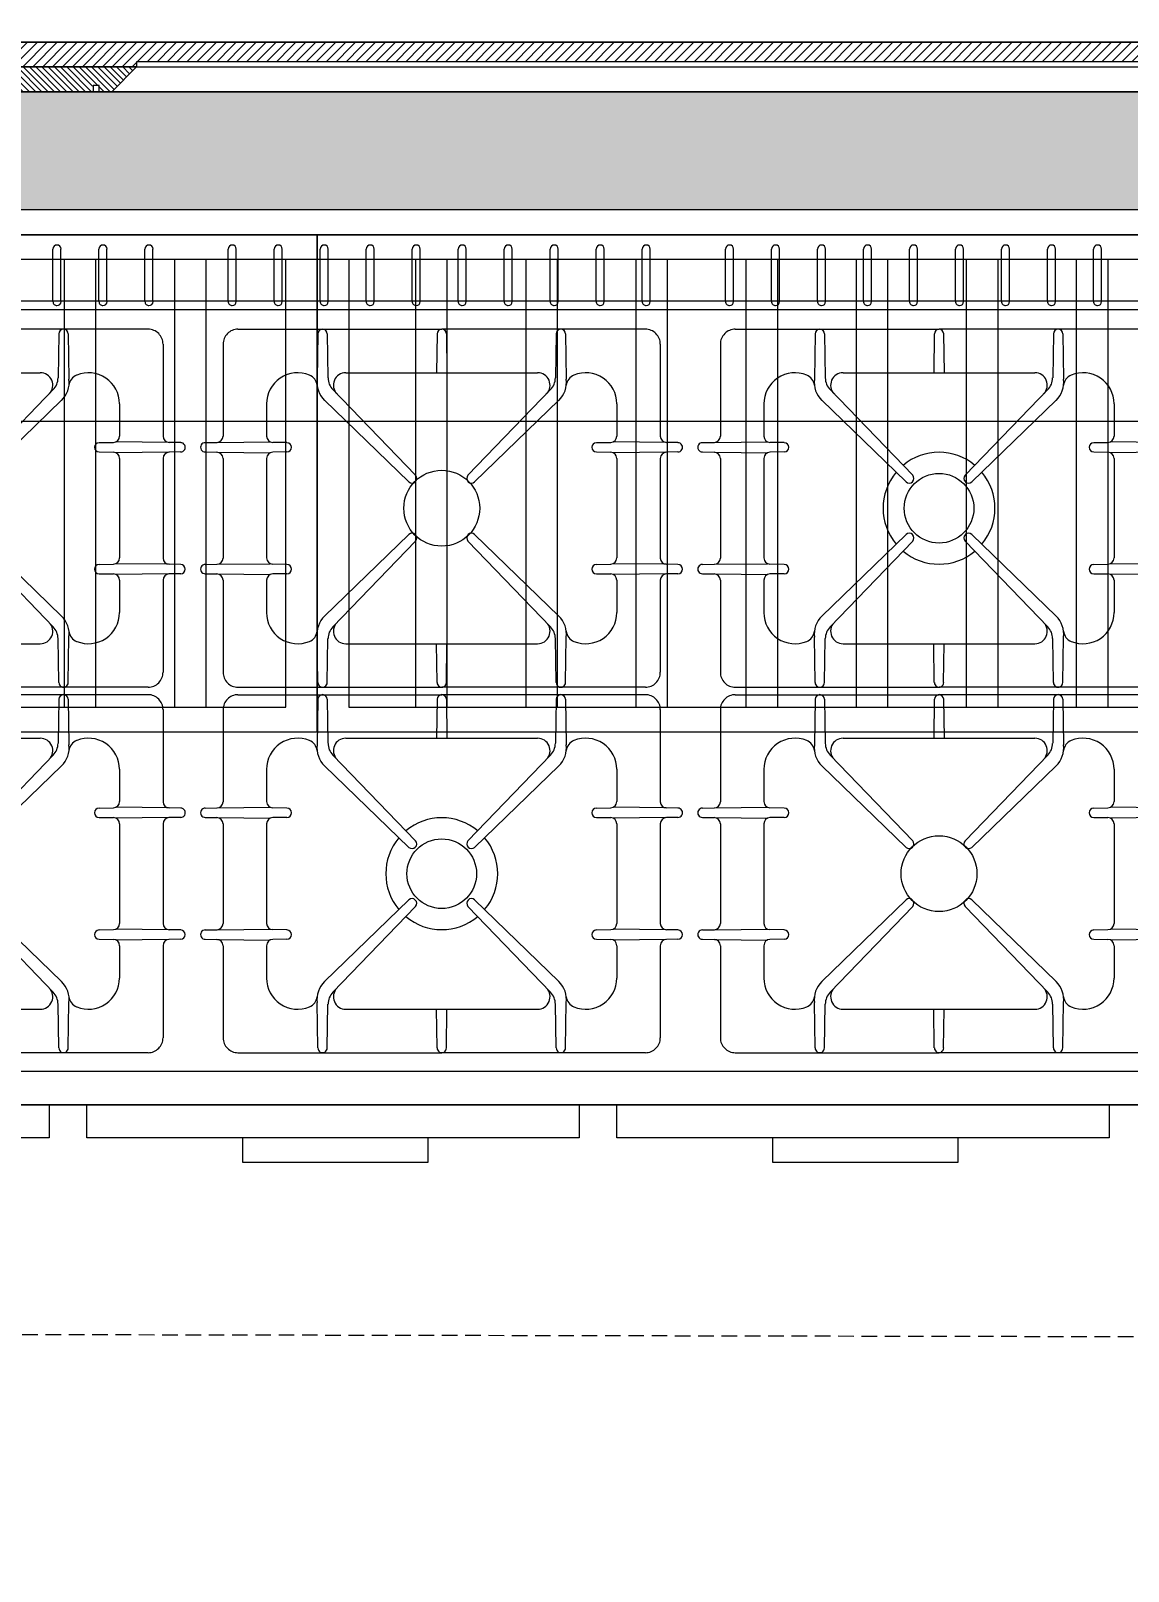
# Model space of a CAD drawing. Header units: millimetres. Extents: x 29001 to 40804, y -8833 to -5892.
# Drawn here: x 35714.1 to 35802.4, y -6212.3 to -6088.4 of the extents above; entities that cross this region are included whole.
import ezdxf

# ---------------------------------------------------------------- set-up
doc = ezdxf.new("R2010")
doc.units = ezdxf.units.MM
doc.linetypes.add('DASHED2', pattern=[0.375, 0.25, -0.125])
doc.layers.get('0').update_dxf_attribs({"lineweight": 0})
doc.layers.get('Defpoints').update_dxf_attribs({"lineweight": 0})
for name, color, linetype, lineweight in [('mutfak-Ekipman', 4, 'Continuous', 0), ('S2000-davlumbaz', 102, 'DASHED2', 0), ('wipeout', 254, 'Continuous', 0), ('xxx_Auto_Kaplama_Ahşap', 34, 'Continuous', 0), ('xxx_Auto_Kaplama_Ahşap Tarama', 16, 'Continuous', 0), ('xxx_Auto_Kaplama_Ayna', 173, 'Continuous', 0), ('xxx_Auto_Kaplama_Mermer', 23, 'Continuous', 0), ('xxx_Auto_Kaplama_Mermer Tarama @ 1', 45, 'Continuous', 0), ('xxx_Auto_Olcu_Ic', 33, 'Continuous', 0)]:
    doc.layers.add(name, color=color, linetype=linetype, lineweight=lineweight)
doc.styles.add('AUTOBAN', font='')
doc.styles.get('AUTOBAN').set_extended_font_data('Helvetica Normal Tr')
doc.dimstyles.new('AUTO_DIM_1-20', dxfattribs={"dimtxt": 4, "dimasz": 0.75, "dimexe": 2, "dimexo": 10, "dimgap": 0.2, "dimtad": 1, "dimdec": 0, "dimrnd": 0.5, "dimdsep": 46, "dimtxsty": 'AUTOBAN', "dimblk": 'ARCHTICK', "dimcen": 2, "dimclrd": 256, "dimclre": 256, "dimclrt": 256, "dimadec": 0, "dimazin": 0, "dimtfac": 1, "dimtdec": 0, "dimtix": 1, "dimtofl": 0, "dimtmove": 1, "dimatfit": 3, "dimfxl": 1, "dimtolj": 1, "dimtzin": 0, "dimlwd": -1, "dimlwe": -1, "dimarcsym": 0})

# ---------------------------------------------------------------- blocks, each defined once
blk = doc.blocks.new('6 AÇIK ATEŞ OCAK 120.70')
at = {"color": 4}
for p, q in [((-11203.34, 12765.19), (-11203.34, 12845.19)), ((-11203.34, 12765.19), (-11203.34, 12845.19)), ((-11197.34, 12765.19), (-11197.34, 12845.19)), ((-11197.34, 12765.19), (-11197.34, 12845.19)), ((-11133.34, 12797.19), (-11133.34, 12845.19)), ((-11133.34, 12845.19), (-11133.34, 12765.19)), ((-11133.34, 12845.19), (-11133.34, 12765.19)), ((-11133.34, 12765.19), (-11133.34, 12805.19)), ((-11133.34, 12765.19), (-11133.34, 12805.19)), ((-11203.34, 12725.19), (-11203.34, 12765.19)), ((-11197.34, 12725.19), (-11197.34, 12765.19)), ((-11197.34, 12725.19), (-11197.34, 12765.19)), ((-11133.34, 12725.19), (-11133.34, 12765.19)), ((-11133.34, 12765.19), (-11133.34, 12725.19)), ((-11133.34, 12765.19), (-11133.34, 12725.19))]:
    blk.add_line(p, q, dxfattribs=at)
at = {"color": 251, "lineweight": 9}
for p, q in [((-11186.63, 12843.22), (-11186.68, 12838.98)), ((-11185.85, 12843.22), (-11185.8, 12838.98)), ((-11176.83, 12843.22), (-11176.88, 12838.98)), ((-11176.05, 12843.22), (-11176, 12838.98)), ((-11157.23, 12843.22), (-11157.28, 12838.98)), ((-11156.45, 12843.22), (-11156.4, 12838.98)), ((-11147.43, 12843.22), (-11147.48, 12838.98)), ((-11146.65, 12843.22), (-11146.6, 12838.98)), ((-11195.74, 12841.57), (-11195.74, 12825.19)), ((-11166.94, 12841.57), (-11166.94, 12825.19)), ((-11166.34, 12841.57), (-11166.34, 12825.19)), ((-11137.54, 12841.57), (-11137.54, 12825.19)), ((-11189.74, 12839.27), (-11187.14, 12839.27)), ((-11186.62, 12837.63), (-11186.64, 12838.78)), ((-11185.87, 12837.63), (-11185.85, 12838.78)), ((-11185.35, 12839.27), (-11177.34, 12839.27)), ((-11176.82, 12837.63), (-11176.84, 12838.78)), ((-11176.07, 12837.63), (-11176.05, 12838.78)), ((-11175.55, 12839.27), (-11172.94, 12839.27)), ((-11160.34, 12839.27), (-11157.74, 12839.27)), ((-11157.22, 12837.63), (-11157.24, 12838.78)), ((-11156.47, 12837.63), (-11156.45, 12838.78)), ((-11155.95, 12839.27), (-11147.94, 12839.27)), ((-11147.42, 12837.63), (-11147.44, 12838.78)), ((-11146.67, 12837.63), (-11146.65, 12838.78)), ((-11146.15, 12839.27), (-11143.54, 12839.27)), ((-11197.97, 12838.26), (-11202.19, 12838.26)), ((-11197.97, 12838.26), (-11202.19, 12838.26)), ((-11197.97, 12837.61), (-11202.19, 12837.61)), ((-11195.37, 12835.14), (-11191.71, 12835.2)), ((-11167.32, 12835.14), (-11170.97, 12835.2)), ((-11165.97, 12835.14), (-11162.31, 12835.2)), ((-11137.92, 12835.14), (-11141.57, 12835.2)), ((-11197.97, 12834.56), (-11202.19, 12834.56)), ((-11197.97, 12834.56), (-11202.19, 12834.56)), ((-11197.97, 12833.91), (-11202.19, 12833.91)), ((-11195.37, 12834.39), (-11191.83, 12834.33)), ((-11190.88, 12833.94), (-11183.99, 12827.3)), ((-11190.02, 12834.61), (-11183.46, 12827.83)), ((-11172.66, 12834.61), (-11179.23, 12827.83)), ((-11178.7, 12827.3), (-11171.8, 12833.94)), ((-11167.32, 12834.39), (-11170.85, 12834.33)), ((-11165.97, 12834.39), (-11162.43, 12834.33)), ((-11161.48, 12833.94), (-11154.59, 12827.3)), ((-11160.62, 12834.61), (-11154.06, 12827.83)), ((-11143.26, 12834.61), (-11149.83, 12827.83)), ((-11149.3, 12827.3), (-11142.4, 12833.94)), ((-11137.92, 12834.39), (-11141.45, 12834.33)), ((-11192.24, 12817.47), (-11192.24, 12832.9)), ((-11170.44, 12817.47), (-11170.44, 12832.9)), ((-11162.84, 12817.47), (-11162.84, 12832.9)), ((-11141.04, 12817.47), (-11141.04, 12832.9)), ((-11197.97, 12830.86), (-11202.19, 12830.86)), ((-11197.97, 12830.86), (-11202.19, 12830.86)), ((-11197.97, 12830.21), (-11202.19, 12830.21)), ((-11197.97, 12827.16), (-11202.19, 12827.16)), ((-11197.97, 12827.16), (-11202.19, 12827.16)), ((-11197.97, 12826.51), (-11202.19, 12826.51)), ((-11195.74, 12808.8), (-11195.74, 12825.19)), ((-11195.37, 12825.56), (-11192.24, 12825.61)), ((-11167.32, 12825.56), (-11170.44, 12825.61)), ((-11166.94, 12808.8), (-11166.94, 12825.19)), ((-11166.34, 12808.8), (-11166.34, 12825.19)), ((-11165.97, 12825.56), (-11162.84, 12825.61)), ((-11137.92, 12825.56), (-11141.04, 12825.61)), ((-11137.54, 12808.8), (-11137.54, 12825.19)), ((-11195.37, 12824.81), (-11192.24, 12824.76)), ((-11167.32, 12824.81), (-11170.44, 12824.76)), ((-11165.97, 12824.81), (-11162.84, 12824.76)), ((-11137.92, 12824.81), (-11141.04, 12824.76)), ((-11197.97, 12823.46), (-11202.19, 12823.46)), ((-11197.97, 12823.46), (-11202.19, 12823.46)), ((-11197.97, 12822.81), (-11202.19, 12822.81)), ((-11190.88, 12816.43), (-11183.99, 12823.07)), ((-11178.7, 12823.07), (-11171.8, 12816.43)), ((-11161.48, 12816.43), (-11154.59, 12823.07)), ((-11149.3, 12823.07), (-11142.4, 12816.43)), ((-11190.02, 12815.76), (-11183.46, 12822.54)), ((-11172.66, 12815.76), (-11179.23, 12822.54)), ((-11160.62, 12815.76), (-11154.06, 12822.54)), ((-11143.26, 12815.76), (-11149.83, 12822.54)), ((-11197.97, 12819.76), (-11202.19, 12819.76)), ((-11197.97, 12819.76), (-11202.19, 12819.76)), ((-11197.97, 12819.11), (-11202.19, 12819.11)), ((-11197.97, 12816.06), (-11202.19, 12816.06)), ((-11197.97, 12816.06), (-11202.19, 12816.06)), ((-11197.97, 12815.41), (-11202.19, 12815.41)), ((-11195.37, 12815.98), (-11191.83, 12816.04)), ((-11195.37, 12815.23), (-11191.71, 12815.17)), ((-11167.32, 12815.23), (-11170.97, 12815.17)), ((-11167.32, 12815.98), (-11170.85, 12816.04)), ((-11165.97, 12815.98), (-11162.43, 12816.04)), ((-11165.97, 12815.23), (-11162.31, 12815.17)), ((-11137.92, 12815.23), (-11141.57, 12815.17)), ((-11137.92, 12815.98), (-11141.45, 12816.04)), ((-11186.62, 12812.74), (-11186.64, 12811.59)), ((-11185.87, 12812.74), (-11185.85, 12811.59)), ((-11176.82, 12812.74), (-11176.84, 12811.59)), ((-11176.07, 12812.74), (-11176.05, 12811.59)), ((-11157.22, 12812.74), (-11157.24, 12811.59)), ((-11156.47, 12812.74), (-11156.45, 12811.59)), ((-11147.42, 12812.74), (-11147.44, 12811.59)), ((-11146.67, 12812.74), (-11146.65, 12811.59)), ((-11197.97, 12812.36), (-11202.19, 12812.36)), ((-11197.97, 12812.36), (-11202.19, 12812.36)), ((-11197.97, 12811.71), (-11202.19, 12811.71)), ((-11189.73, 12811.1), (-11187.14, 12811.1)), ((-11186.63, 12807.15), (-11186.68, 12811.39)), ((-11185.85, 12807.15), (-11185.8, 12811.39)), ((-11185.35, 12811.1), (-11177.34, 12811.1)), ((-11176.83, 12807.15), (-11176.88, 12811.39)), ((-11176.05, 12807.15), (-11176, 12811.39)), ((-11175.55, 12811.1), (-11172.94, 12811.1)), ((-11160.33, 12811.1), (-11157.74, 12811.1)), ((-11157.23, 12807.15), (-11157.28, 12811.39)), ((-11156.45, 12807.15), (-11156.4, 12811.39)), ((-11155.95, 12811.1), (-11147.94, 12811.1)), ((-11147.43, 12807.15), (-11147.48, 12811.39)), ((-11146.65, 12807.15), (-11146.6, 12811.39)), ((-11146.15, 12811.1), (-11143.54, 12811.1)), ((-11197.97, 12808.66), (-11202.19, 12808.66)), ((-11197.97, 12808.01), (-11202.19, 12808.01)), ((-11194.54, 12807.6), (-11187.13, 12807.6)), ((-11186.62, 12806.17), (-11186.63, 12807.11)), ((-11185.87, 12806.17), (-11185.85, 12807.11)), ((-11185.35, 12807.6), (-11177.33, 12807.6)), ((-11176.82, 12806.17), (-11176.83, 12807.11)), ((-11176.07, 12806.17), (-11176.05, 12807.11)), ((-11175.55, 12807.6), (-11168.15, 12807.6)), ((-11165.14, 12807.6), (-11157.73, 12807.6)), ((-11157.22, 12806.17), (-11157.23, 12807.11)), ((-11156.47, 12806.17), (-11156.45, 12807.11)), ((-11155.95, 12807.6), (-11147.93, 12807.6)), ((-11147.42, 12806.17), (-11147.43, 12807.11)), ((-11146.67, 12806.17), (-11146.65, 12807.11)), ((-11146.15, 12807.6), (-11138.75, 12807.6)), ((-11186.62, 12804.19), (-11186.63, 12803.26)), ((-11185.87, 12804.19), (-11185.85, 12803.26)), ((-11176.82, 12804.19), (-11176.83, 12803.26)), ((-11176.07, 12804.19), (-11176.05, 12803.26)), ((-11157.22, 12804.19), (-11157.23, 12803.26)), ((-11156.47, 12804.19), (-11156.45, 12803.26)), ((-11147.42, 12804.19), (-11147.43, 12803.26)), ((-11146.67, 12804.19), (-11146.65, 12803.26)), ((-11194.54, 12802.77), (-11187.13, 12802.77)), ((-11186.63, 12803.22), (-11186.68, 12798.98)), ((-11185.85, 12803.22), (-11185.8, 12798.98)), ((-11185.35, 12802.77), (-11177.33, 12802.77)), ((-11176.83, 12803.22), (-11176.88, 12798.98)), ((-11176.05, 12803.22), (-11176, 12798.98)), ((-11175.55, 12802.77), (-11168.15, 12802.77)), ((-11165.14, 12802.77), (-11157.73, 12802.77)), ((-11157.23, 12803.22), (-11157.28, 12798.98)), ((-11156.45, 12803.22), (-11156.4, 12798.98)), ((-11155.95, 12802.77), (-11147.93, 12802.77)), ((-11147.43, 12803.22), (-11147.48, 12798.98)), ((-11146.65, 12803.22), (-11146.6, 12798.98)), ((-11146.15, 12802.77), (-11138.75, 12802.77)), ((-11197.97, 12801.96), (-11202.19, 12801.96)), ((-11197.97, 12801.96), (-11202.19, 12801.96)), ((-11195.74, 12801.57), (-11195.74, 12785.19)), ((-11166.94, 12801.57), (-11166.94, 12785.19)), ((-11166.34, 12801.57), (-11166.34, 12785.19)), ((-11137.54, 12801.57), (-11137.54, 12785.19)), ((-11197.97, 12801.31), (-11202.19, 12801.31)), ((-11189.74, 12799.27), (-11187.14, 12799.27)), ((-11185.35, 12799.27), (-11177.34, 12799.27)), ((-11175.55, 12799.27), (-11172.94, 12799.27)), ((-11160.34, 12799.27), (-11157.74, 12799.27)), ((-11155.95, 12799.27), (-11147.94, 12799.27)), ((-11146.15, 12799.27), (-11143.54, 12799.27)), ((-11197.97, 12798.26), (-11202.19, 12798.26)), ((-11197.97, 12798.26), (-11202.19, 12798.26)), ((-11186.62, 12797.63), (-11186.64, 12798.78)), ((-11185.87, 12797.63), (-11185.85, 12798.78)), ((-11176.82, 12797.63), (-11176.84, 12798.78)), ((-11176.07, 12797.63), (-11176.05, 12798.78)), ((-11157.22, 12797.63), (-11157.24, 12798.78)), ((-11156.47, 12797.63), (-11156.45, 12798.78)), ((-11147.42, 12797.63), (-11147.44, 12798.78)), ((-11146.67, 12797.63), (-11146.65, 12798.78)), ((-11197.97, 12797.61), (-11202.19, 12797.61)), ((-11197.97, 12794.56), (-11202.19, 12794.56)), ((-11197.97, 12794.56), (-11202.19, 12794.56)), ((-11195.37, 12795.14), (-11191.71, 12795.2)), ((-11195.37, 12794.39), (-11191.83, 12794.33)), ((-11190.02, 12794.61), (-11183.46, 12787.83)), ((-11172.66, 12794.61), (-11179.23, 12787.83)), ((-11167.32, 12795.14), (-11170.97, 12795.2)), ((-11167.32, 12794.39), (-11170.85, 12794.33)), ((-11165.97, 12795.14), (-11162.31, 12795.2)), ((-11165.97, 12794.39), (-11162.43, 12794.33)), ((-11160.62, 12794.61), (-11154.06, 12787.83)), ((-11143.26, 12794.61), (-11149.83, 12787.83)), ((-11137.92, 12795.14), (-11141.57, 12795.2)), ((-11137.92, 12794.39), (-11141.45, 12794.33)), ((-11197.97, 12793.91), (-11202.19, 12793.91)), ((-11192.24, 12777.47), (-11192.24, 12792.9)), ((-11190.88, 12793.94), (-11183.99, 12787.3)), ((-11178.7, 12787.3), (-11171.8, 12793.94)), ((-11170.44, 12777.47), (-11170.44, 12792.9)), ((-11162.84, 12777.47), (-11162.84, 12792.9)), ((-11161.48, 12793.94), (-11154.59, 12787.3)), ((-11149.3, 12787.3), (-11142.4, 12793.94)), ((-11141.04, 12777.47), (-11141.04, 12792.9)), ((-11197.97, 12790.86), (-11202.19, 12790.86)), ((-11197.97, 12790.86), (-11202.19, 12790.86)), ((-11197.97, 12790.21), (-11202.19, 12790.21)), ((-11197.97, 12787.16), (-11202.19, 12787.16)), ((-11197.97, 12787.16), (-11202.19, 12787.16)), ((-11197.97, 12786.51), (-11202.19, 12786.51)), ((-11195.37, 12785.56), (-11192.24, 12785.61)), ((-11167.32, 12785.56), (-11170.44, 12785.61)), ((-11165.97, 12785.56), (-11162.84, 12785.61)), ((-11137.92, 12785.56), (-11141.04, 12785.61)), ((-11195.74, 12768.8), (-11195.74, 12785.19)), ((-11195.37, 12784.81), (-11192.24, 12784.76)), ((-11167.32, 12784.81), (-11170.44, 12784.76)), ((-11166.94, 12768.8), (-11166.94, 12785.19)), ((-11166.34, 12768.8), (-11166.34, 12785.19)), ((-11165.97, 12784.81), (-11162.84, 12784.76)), ((-11137.92, 12784.81), (-11141.04, 12784.76)), ((-11137.54, 12768.8), (-11137.54, 12785.19)), ((-11197.97, 12783.46), (-11202.19, 12783.46)), ((-11197.97, 12783.46), (-11202.19, 12783.46)), ((-11190.88, 12776.43), (-11183.99, 12783.07)), ((-11178.7, 12783.07), (-11171.8, 12776.43)), ((-11161.48, 12776.43), (-11154.59, 12783.07)), ((-11149.3, 12783.07), (-11142.4, 12776.43)), ((-11197.97, 12782.81), (-11202.19, 12782.81)), ((-11190.02, 12775.76), (-11183.46, 12782.54)), ((-11172.66, 12775.76), (-11179.23, 12782.54)), ((-11160.62, 12775.76), (-11154.06, 12782.54)), ((-11143.26, 12775.76), (-11149.83, 12782.54)), ((-11197.97, 12779.76), (-11202.19, 12779.76)), ((-11197.97, 12779.76), (-11202.19, 12779.76)), ((-11197.97, 12779.11), (-11202.19, 12779.11)), ((-11197.97, 12776.06), (-11202.19, 12776.06)), ((-11197.97, 12776.06), (-11202.19, 12776.06)), ((-11195.37, 12775.98), (-11191.83, 12776.04)), ((-11167.32, 12775.98), (-11170.85, 12776.04)), ((-11165.97, 12775.98), (-11162.43, 12776.04)), ((-11137.92, 12775.98), (-11141.45, 12776.04)), ((-11197.97, 12775.41), (-11202.19, 12775.41)), ((-11195.37, 12775.23), (-11191.71, 12775.17)), ((-11167.32, 12775.23), (-11170.97, 12775.17)), ((-11165.97, 12775.23), (-11162.31, 12775.17)), ((-11137.92, 12775.23), (-11141.57, 12775.17)), ((-11197.97, 12772.36), (-11202.19, 12772.36)), ((-11197.97, 12772.36), (-11202.19, 12772.36)), ((-11186.62, 12772.74), (-11186.64, 12771.59)), ((-11185.87, 12772.74), (-11185.85, 12771.59)), ((-11176.82, 12772.74), (-11176.84, 12771.59)), ((-11176.07, 12772.74), (-11176.05, 12771.59)), ((-11157.22, 12772.74), (-11157.24, 12771.59)), ((-11156.47, 12772.74), (-11156.45, 12771.59)), ((-11147.42, 12772.74), (-11147.44, 12771.59)), ((-11146.67, 12772.74), (-11146.65, 12771.59)), ((-11197.97, 12771.71), (-11202.19, 12771.71)), ((-11189.73, 12771.1), (-11187.14, 12771.1)), ((-11186.63, 12767.15), (-11186.68, 12771.39)), ((-11185.85, 12767.15), (-11185.8, 12771.39)), ((-11185.35, 12771.1), (-11177.34, 12771.1)), ((-11176.83, 12767.15), (-11176.88, 12771.39)), ((-11176.05, 12767.15), (-11176, 12771.39)), ((-11175.55, 12771.1), (-11172.94, 12771.1)), ((-11160.33, 12771.1), (-11157.74, 12771.1)), ((-11157.23, 12767.15), (-11157.28, 12771.39)), ((-11156.45, 12767.15), (-11156.4, 12771.39)), ((-11155.95, 12771.1), (-11147.94, 12771.1)), ((-11147.43, 12767.15), (-11147.48, 12771.39)), ((-11146.65, 12767.15), (-11146.6, 12771.39)), ((-11146.15, 12771.1), (-11143.54, 12771.1)), ((-11197.97, 12768.66), (-11202.19, 12768.66)), ((-11197.97, 12768.01), (-11202.19, 12768.01)), ((-11194.54, 12767.6), (-11187.13, 12767.6)), ((-11186.62, 12766.17), (-11186.63, 12767.11)), ((-11185.87, 12766.17), (-11185.85, 12767.11)), ((-11185.35, 12767.6), (-11177.33, 12767.6)), ((-11176.82, 12766.17), (-11176.83, 12767.11)), ((-11176.07, 12766.17), (-11176.05, 12767.11)), ((-11175.55, 12767.6), (-11168.15, 12767.6)), ((-11165.14, 12767.6), (-11157.73, 12767.6)), ((-11157.22, 12766.17), (-11157.23, 12767.11)), ((-11156.47, 12766.17), (-11156.45, 12767.11)), ((-11155.95, 12767.6), (-11147.93, 12767.6)), ((-11147.42, 12766.17), (-11147.43, 12767.11)), ((-11146.67, 12766.17), (-11146.65, 12767.11)), ((-11146.15, 12767.6), (-11138.75, 12767.6)), ((-11186.63, 12763.22), (-11186.68, 12758.98)), ((-11186.62, 12764.19), (-11186.63, 12763.26)), ((-11185.87, 12764.19), (-11185.85, 12763.26)), ((-11185.85, 12763.22), (-11185.8, 12758.98)), ((-11176.83, 12763.22), (-11176.88, 12758.98)), ((-11176.82, 12764.19), (-11176.83, 12763.26)), ((-11176.07, 12764.19), (-11176.05, 12763.26)), ((-11176.05, 12763.22), (-11176, 12758.98)), ((-11157.23, 12763.22), (-11157.28, 12758.98)), ((-11157.22, 12764.19), (-11157.23, 12763.26)), ((-11156.47, 12764.19), (-11156.45, 12763.26)), ((-11156.45, 12763.22), (-11156.4, 12758.98)), ((-11147.43, 12763.22), (-11147.48, 12758.98)), ((-11147.42, 12764.19), (-11147.43, 12763.26)), ((-11146.67, 12764.19), (-11146.65, 12763.26)), ((-11146.65, 12763.22), (-11146.6, 12758.98)), ((-11197.97, 12761.96), (-11202.19, 12761.96)), ((-11197.97, 12761.96), (-11202.19, 12761.96)), ((-11194.54, 12762.77), (-11187.13, 12762.77)), ((-11185.35, 12762.77), (-11177.33, 12762.77)), ((-11175.55, 12762.77), (-11168.15, 12762.77)), ((-11165.14, 12762.77), (-11157.73, 12762.77)), ((-11155.95, 12762.77), (-11147.93, 12762.77)), ((-11146.15, 12762.77), (-11138.75, 12762.77)), ((-11197.97, 12761.31), (-11202.19, 12761.31)), ((-11195.74, 12761.57), (-11195.74, 12745.19)), ((-11166.94, 12761.57), (-11166.94, 12745.19)), ((-11166.34, 12761.57), (-11166.34, 12745.19)), ((-11137.54, 12761.57), (-11137.54, 12745.19)), ((-11197.97, 12758.26), (-11202.19, 12758.26)), ((-11197.97, 12758.26), (-11202.19, 12758.26)), ((-11189.74, 12759.27), (-11187.14, 12759.27)), ((-11186.62, 12757.63), (-11186.64, 12758.78)), ((-11185.87, 12757.63), (-11185.85, 12758.78)), ((-11185.35, 12759.27), (-11177.34, 12759.27)), ((-11176.82, 12757.63), (-11176.84, 12758.78)), ((-11176.07, 12757.63), (-11176.05, 12758.78)), ((-11175.55, 12759.27), (-11172.94, 12759.27)), ((-11160.34, 12759.27), (-11157.74, 12759.27)), ((-11157.22, 12757.63), (-11157.24, 12758.78)), ((-11156.47, 12757.63), (-11156.45, 12758.78)), ((-11155.95, 12759.27), (-11147.94, 12759.27)), ((-11147.42, 12757.63), (-11147.44, 12758.78)), ((-11146.67, 12757.63), (-11146.65, 12758.78)), ((-11146.15, 12759.27), (-11143.54, 12759.27)), ((-11197.97, 12757.61), (-11202.19, 12757.61)), ((-11197.97, 12754.56), (-11202.19, 12754.56)), ((-11197.97, 12754.56), (-11202.19, 12754.56)), ((-11195.37, 12755.14), (-11191.71, 12755.2)), ((-11190.02, 12754.61), (-11183.46, 12747.83)), ((-11172.66, 12754.61), (-11179.23, 12747.83)), ((-11167.32, 12755.14), (-11170.97, 12755.2)), ((-11165.97, 12755.14), (-11162.31, 12755.2)), ((-11160.62, 12754.61), (-11154.06, 12747.83)), ((-11143.26, 12754.61), (-11149.83, 12747.83)), ((-11137.92, 12755.14), (-11141.57, 12755.2)), ((-11197.97, 12753.91), (-11202.19, 12753.91)), ((-11195.37, 12754.39), (-11191.83, 12754.33)), ((-11190.88, 12753.94), (-11183.99, 12747.3)), ((-11178.7, 12747.3), (-11171.8, 12753.94)), ((-11167.32, 12754.39), (-11170.85, 12754.33)), ((-11165.97, 12754.39), (-11162.43, 12754.33)), ((-11161.48, 12753.94), (-11154.59, 12747.3)), ((-11149.3, 12747.3), (-11142.4, 12753.94)), ((-11137.92, 12754.39), (-11141.45, 12754.33)), ((-11192.24, 12737.47), (-11192.24, 12752.9)), ((-11170.44, 12737.47), (-11170.44, 12752.9)), ((-11162.84, 12737.47), (-11162.84, 12752.9)), ((-11141.04, 12737.47), (-11141.04, 12752.9))]:
    blk.add_line(p, q, dxfattribs=at)
at = {"color": 4, "linetype": 'Continuous'}
blk.add_line((-11203.34, 12765.19), (-11203.34, 12725.19), dxfattribs=at)
at = {"color": 251, "lineweight": 9}
for centre, radius in [((-11181.34, 12825.19), 2.8), ((-11151.94, 12825.19), 3.05), ((-11181.34, 12785.19), 3.05), ((-11151.94, 12785.19), 2.8)]:
    blk.add_circle(centre, radius, dxfattribs=at)
for centre, radius, start, end in [((-11189.74, 12836.77), 2.5, 90, 202.1832), ((-11187.14, 12838.77), 0.5, 1.0489, 90), ((-11185.35, 12838.77), 0.5, 90, 178.9511), ((-11177.34, 12838.77), 0.5, 1.0489, 90), ((-11175.55, 12838.77), 0.5, 90, 178.9511), ((-11172.94, 12836.77), 2.5, 337.8166, 90), ((-11160.34, 12836.77), 2.5, 90, 202.1832), ((-11157.74, 12838.77), 0.5, 1.0489, 90), ((-11155.95, 12838.77), 0.5, 90, 178.9511), ((-11147.94, 12838.77), 0.5, 1.0489, 90), ((-11146.15, 12838.77), 0.5, 90, 178.9511), ((-11143.54, 12836.77), 2.5, 337.8166, 90), ((-11202.19, 12837.94), 0.325, 90, 180), ((-11202.19, 12837.94), 0.325, 180, 270), ((-11197.97, 12837.94), 0.325, 0, 90), ((-11197.97, 12837.94), 0.325, 270, 0), ((-11186.24, 12837.63), 0.374, 180, 0), ((-11176.44, 12837.63), 0.374, 180, 0), ((-11156.84, 12837.63), 0.374, 180, 0), ((-11147.04, 12837.63), 0.374, 180, 0), ((-11195.37, 12834.77), 0.374, 90, 270), ((-11191.13, 12836.2), 1, 202.1832, 263.6848), ((-11191.46, 12833.22), 2, 43.8771, 97.1708), ((-11171.22, 12833.22), 2, 82.8292, 135.9258), ((-11171.55, 12836.2), 1, 276.316, 337.8166), ((-11167.32, 12834.77), 0.374, 270, 90), ((-11165.97, 12834.77), 0.374, 90, 270), ((-11161.73, 12836.2), 1, 202.1832, 263.6848), ((-11162.06, 12833.22), 2, 43.8771, 97.1708), ((-11141.82, 12833.22), 2, 82.8292, 135.9258), ((-11142.15, 12836.2), 1, 276.316, 337.8166), ((-11137.92, 12834.77), 0.374, 270, 90), ((-11202.19, 12834.24), 0.325, 90, 180), ((-11202.19, 12834.24), 0.325, 180, 270), ((-11197.97, 12834.24), 0.325, 0, 90), ((-11197.97, 12834.24), 0.325, 270, 0), ((-11191.24, 12832.9), 1, 46.0776, 180), ((-11191.85, 12832.93), 1.4, 46.0776, 89.0213), ((-11171.44, 12832.9), 1, 0, 133.9226), ((-11170.83, 12832.93), 1.4, 90.9787, 133.9226), ((-11161.84, 12832.9), 1, 46.0776, 180), ((-11162.45, 12832.93), 1.4, 46.0776, 89.0213), ((-11142.04, 12832.9), 1, 0, 133.9226), ((-11141.43, 12832.93), 1.4, 90.9787, 133.9226), ((-11202.19, 12830.54), 0.325, 90, 180), ((-11202.19, 12830.54), 0.325, 180, 270), ((-11197.97, 12830.54), 0.325, 0, 90), ((-11197.97, 12830.54), 0.325, 270, 0), ((-11181.34, 12825.19), 4.5, 50.0116, 129.9884), ((-11181.34, 12825.19), 4.5, 140.0118, 219.9882), ((-11183.73, 12827.57), 0.374, 225.9997, 44.0003), ((-11178.96, 12827.57), 0.374, 135.9997, 314.0003), ((-11181.34, 12825.19), 4.5, 320.0118, 39.9883), ((-11154.33, 12827.57), 0.374, 225.9997, 44.0003), ((-11149.56, 12827.57), 0.374, 135.9997, 314.0003), ((-11202.19, 12826.84), 0.325, 90, 180), ((-11202.19, 12826.84), 0.325, 180, 270), ((-11197.97, 12826.84), 0.325, 0, 90), ((-11197.97, 12826.84), 0.325, 270, 0), ((-11195.37, 12825.19), 0.374, 90, 270), ((-11167.32, 12825.19), 0.374, 270, 90), ((-11165.97, 12825.19), 0.374, 90, 270), ((-11137.92, 12825.19), 0.374, 270, 90), ((-11202.19, 12823.14), 0.325, 90, 180), ((-11202.19, 12823.14), 0.325, 180, 270), ((-11197.97, 12823.14), 0.325, 0, 90), ((-11197.97, 12823.14), 0.325, 270, 0), ((-11183.73, 12822.8), 0.374, 315.9997, 134.0003), ((-11178.96, 12822.8), 0.374, 45.9997, 224.0003), ((-11154.33, 12822.8), 0.374, 315.9997, 134.0003), ((-11149.56, 12822.8), 0.374, 45.9997, 224.0003), ((-11181.34, 12825.19), 4.5, 230.0116, 309.9883), ((-11202.19, 12819.44), 0.325, 90, 180), ((-11202.19, 12819.44), 0.325, 180, 270), ((-11197.97, 12819.44), 0.325, 0, 90), ((-11197.97, 12819.44), 0.325, 270, 0), ((-11191.24, 12817.47), 1, 180, 313.9224), ((-11191.85, 12817.44), 1.4, 270.9787, 313.9224), ((-11171.44, 12817.47), 1, 226.0774, 0), ((-11170.83, 12817.44), 1.4, 226.0774, 269.0213), ((-11161.84, 12817.47), 1, 180, 313.9224), ((-11162.45, 12817.44), 1.4, 270.9787, 313.9224), ((-11142.04, 12817.47), 1, 226.0774, 0), ((-11141.43, 12817.44), 1.4, 226.0774, 269.0213), ((-11202.19, 12815.74), 0.325, 90, 180), ((-11202.19, 12815.74), 0.325, 180, 270), ((-11197.97, 12815.74), 0.325, 0, 90), ((-11197.97, 12815.74), 0.325, 270, 0), ((-11195.37, 12815.6), 0.374, 90, 270), ((-11191.13, 12814.17), 1, 96.3162, 157.8154), ((-11191.46, 12817.15), 2, 262.829, 316.1229), ((-11171.22, 12817.15), 2, 224.0742, 277.171), ((-11171.55, 12814.17), 1, 22.1833, 83.6843), ((-11167.32, 12815.6), 0.374, 270, 90), ((-11165.97, 12815.6), 0.374, 90, 270), ((-11161.73, 12814.17), 1, 96.3162, 157.8154), ((-11162.06, 12817.15), 2, 262.829, 316.1229), ((-11141.82, 12817.15), 2, 224.0742, 277.171), ((-11142.15, 12814.17), 1, 22.1833, 83.6843), ((-11137.92, 12815.6), 0.374, 270, 90), ((-11189.74, 12813.6), 2.5, 157.8154, 270.2712), ((-11172.94, 12813.6), 2.5, 270, 22.1833), ((-11160.34, 12813.6), 2.5, 157.8154, 270.2712), ((-11143.54, 12813.6), 2.5, 270, 22.1833), ((-11186.24, 12812.74), 0.374, 0, 180), ((-11176.44, 12812.74), 0.374, 0, 180), ((-11156.84, 12812.74), 0.374, 0, 180), ((-11147.04, 12812.74), 0.374, 0, 180), ((-11202.19, 12812.04), 0.325, 90, 180), ((-11202.19, 12812.04), 0.325, 180, 270), ((-11197.97, 12812.04), 0.325, 0, 90), ((-11197.97, 12812.04), 0.325, 270, 0), ((-11187.14, 12811.6), 0.5, 270, 358.9511), ((-11185.35, 12811.6), 0.5, 181.0489, 270), ((-11177.34, 12811.6), 0.5, 270, 358.9511), ((-11175.55, 12811.6), 0.5, 181.0489, 270), ((-11157.74, 12811.6), 0.5, 270, 358.9511), ((-11155.95, 12811.6), 0.5, 181.0489, 270), ((-11147.94, 12811.6), 0.5, 270, 358.9511), ((-11146.15, 12811.6), 0.5, 181.0489, 270), ((-11202.19, 12808.34), 0.325, 90, 180), ((-11202.19, 12808.34), 0.325, 180, 270), ((-11197.97, 12808.34), 0.325, 0, 90), ((-11197.97, 12808.34), 0.325, 270, 0), ((-11194.54, 12808.8), 1.2, 180, 270.1938), ((-11168.14, 12808.8), 1.2, 269.8062, 0), ((-11165.14, 12808.8), 1.2, 180, 270.1938), ((-11138.74, 12808.8), 1.2, 269.8062, 0), ((-11187.13, 12807.1), 0.5, 0.8001, 90), ((-11185.35, 12807.1), 0.5, 90, 179.1978), ((-11177.33, 12807.1), 0.5, 0.8001, 90), ((-11175.55, 12807.1), 0.5, 90, 179.1978), ((-11157.73, 12807.1), 0.5, 0.8001, 90), ((-11155.95, 12807.1), 0.5, 90, 179.1978), ((-11147.93, 12807.1), 0.5, 0.8001, 90), ((-11146.15, 12807.1), 0.5, 90, 179.1978), ((-11186.24, 12806.16), 0.374, 178.6721, 1.3397), ((-11176.44, 12806.16), 0.374, 178.6721, 1.3292), ((-11156.84, 12806.16), 0.374, 178.6721, 1.3397), ((-11147.04, 12806.16), 0.374, 178.6721, 1.3292), ((-11186.24, 12804.19), 0.374, 359.7967, 180), ((-11176.44, 12804.19), 0.374, 0, 180), ((-11156.84, 12804.19), 0.374, 359.7967, 180), ((-11147.04, 12804.19), 0.374, 0, 180), ((-11194.54, 12801.57), 1.2, 89.8062, 180), ((-11187.13, 12803.27), 0.5, 270, 359.1142), ((-11185.35, 12803.27), 0.5, 180.7854, 270), ((-11177.33, 12803.27), 0.5, 270, 359.1999), ((-11175.55, 12803.27), 0.5, 180.8022, 270), ((-11168.14, 12801.57), 1.2, 0, 90.1938), ((-11165.14, 12801.57), 1.2, 89.8062, 180), ((-11157.73, 12803.27), 0.5, 270, 359.1142), ((-11155.95, 12803.27), 0.5, 180.7854, 270), ((-11147.93, 12803.27), 0.5, 270, 359.1999), ((-11146.15, 12803.27), 0.5, 180.8022, 270), ((-11138.74, 12801.57), 1.2, 0, 90.1938), ((-11202.19, 12801.64), 0.325, 90, 180), ((-11202.19, 12801.64), 0.325, 180, 270), ((-11197.97, 12801.64), 0.325, 0, 90), ((-11197.97, 12801.64), 0.325, 270, 0), ((-11189.74, 12796.77), 2.5, 90, 202.1832), ((-11187.14, 12798.77), 0.5, 1.0489, 90), ((-11185.35, 12798.77), 0.5, 90, 178.9511), ((-11177.34, 12798.77), 0.5, 1.0489, 90), ((-11175.55, 12798.77), 0.5, 90, 178.9511), ((-11172.94, 12796.77), 2.5, 337.8166, 90), ((-11160.34, 12796.77), 2.5, 90, 202.1832), ((-11157.74, 12798.77), 0.5, 1.0489, 90), ((-11155.95, 12798.77), 0.5, 90, 178.9511), ((-11147.94, 12798.77), 0.5, 1.0489, 90), ((-11146.15, 12798.77), 0.5, 90, 178.9511), ((-11143.54, 12796.77), 2.5, 337.8166, 90), ((-11202.19, 12797.94), 0.325, 90, 180), ((-11202.19, 12797.94), 0.325, 180, 270), ((-11197.97, 12797.94), 0.325, 0, 90), ((-11197.97, 12797.94), 0.325, 270, 0), ((-11186.24, 12797.63), 0.374, 180, 0), ((-11176.44, 12797.63), 0.374, 180, 0), ((-11156.84, 12797.63), 0.374, 180, 0), ((-11147.04, 12797.63), 0.374, 180, 0), ((-11191.13, 12796.2), 1, 202.1832, 263.6848), ((-11171.55, 12796.2), 1, 276.316, 337.8166), ((-11161.73, 12796.2), 1, 202.1832, 263.6848), ((-11142.15, 12796.2), 1, 276.316, 337.8166), ((-11202.19, 12794.24), 0.325, 90, 180), ((-11202.19, 12794.24), 0.325, 180, 270), ((-11197.97, 12794.24), 0.325, 0, 90), ((-11197.97, 12794.24), 0.325, 270, 0), ((-11195.37, 12794.77), 0.374, 90, 270), ((-11191.85, 12792.93), 1.4, 46.0776, 89.0213), ((-11191.46, 12793.22), 2, 43.8771, 97.1708), ((-11171.22, 12793.22), 2, 82.8292, 135.9258), ((-11170.83, 12792.93), 1.4, 90.9787, 133.9226), ((-11167.32, 12794.77), 0.374, 270, 90), ((-11165.97, 12794.77), 0.374, 90, 270), ((-11162.45, 12792.93), 1.4, 46.0776, 89.0213), ((-11162.06, 12793.22), 2, 43.8771, 97.1708), ((-11141.82, 12793.22), 2, 82.8292, 135.9258), ((-11141.43, 12792.93), 1.4, 90.9787, 133.9226), ((-11137.92, 12794.77), 0.374, 270, 90), ((-11191.24, 12792.9), 1, 46.0776, 180), ((-11171.44, 12792.9), 1, 0, 133.9226), ((-11161.84, 12792.9), 1, 46.0776, 180), ((-11142.04, 12792.9), 1, 0, 133.9226), ((-11202.19, 12790.54), 0.325, 90, 180), ((-11202.19, 12790.54), 0.325, 180, 270), ((-11197.97, 12790.54), 0.325, 0, 90), ((-11197.97, 12790.54), 0.325, 270, 0), ((-11151.94, 12785.19), 4.5, 50.0116, 129.9884), ((-11151.94, 12785.19), 4.5, 140.0118, 219.9882), ((-11151.94, 12785.19), 4.5, 320.0118, 39.9883), ((-11202.19, 12786.84), 0.325, 90, 180), ((-11202.19, 12786.84), 0.325, 180, 270), ((-11197.97, 12786.84), 0.325, 0, 90), ((-11197.97, 12786.84), 0.325, 270, 0), ((-11183.73, 12787.57), 0.374, 225.9997, 44.0003), ((-11178.96, 12787.57), 0.374, 135.9997, 314.0003), ((-11154.33, 12787.57), 0.374, 225.9997, 44.0003), ((-11149.56, 12787.57), 0.374, 135.9997, 314.0003), ((-11195.37, 12785.19), 0.374, 90, 270), ((-11167.32, 12785.19), 0.374, 270, 90), ((-11165.97, 12785.19), 0.374, 90, 270), ((-11137.92, 12785.19), 0.374, 270, 90), ((-11202.19, 12783.14), 0.325, 90, 180), ((-11202.19, 12783.14), 0.325, 180, 270), ((-11197.97, 12783.14), 0.325, 0, 90), ((-11197.97, 12783.14), 0.325, 270, 0), ((-11183.73, 12782.8), 0.374, 315.9997, 134.0003), ((-11178.96, 12782.8), 0.374, 45.9997, 224.0003), ((-11154.33, 12782.8), 0.374, 315.9997, 134.0003), ((-11149.56, 12782.8), 0.374, 45.9997, 224.0003), ((-11151.94, 12785.19), 4.5, 230.0116, 309.9883), ((-11202.19, 12779.44), 0.325, 90, 180), ((-11202.19, 12779.44), 0.325, 180, 270), ((-11197.97, 12779.44), 0.325, 0, 90), ((-11197.97, 12779.44), 0.325, 270, 0), ((-11191.24, 12777.47), 1, 180, 313.9224), ((-11171.44, 12777.47), 1, 226.0774, 0), ((-11161.84, 12777.47), 1, 180, 313.9224), ((-11142.04, 12777.47), 1, 226.0774, 0), ((-11202.19, 12775.74), 0.325, 90, 180), ((-11202.19, 12775.74), 0.325, 180, 270), ((-11197.97, 12775.74), 0.325, 0, 90), ((-11197.97, 12775.74), 0.325, 270, 0), ((-11195.37, 12775.6), 0.374, 90, 270), ((-11191.85, 12777.44), 1.4, 270.9787, 313.9224), ((-11191.46, 12777.15), 2, 262.829, 316.1229), ((-11171.22, 12777.15), 2, 224.0742, 277.171), ((-11170.83, 12777.44), 1.4, 226.0774, 269.0213), ((-11167.32, 12775.6), 0.374, 270, 90), ((-11165.97, 12775.6), 0.374, 90, 270), ((-11162.45, 12777.44), 1.4, 270.9787, 313.9224), ((-11162.06, 12777.15), 2, 262.829, 316.1229), ((-11141.82, 12777.15), 2, 224.0742, 277.171), ((-11141.43, 12777.44), 1.4, 226.0774, 269.0213), ((-11137.92, 12775.6), 0.374, 270, 90), ((-11189.74, 12773.6), 2.5, 157.8154, 270.2712), ((-11191.13, 12774.17), 1, 96.3162, 157.8154), ((-11172.94, 12773.6), 2.5, 270, 22.1833), ((-11171.55, 12774.17), 1, 22.1833, 83.6843), ((-11160.34, 12773.6), 2.5, 157.8154, 270.2712), ((-11161.73, 12774.17), 1, 96.3162, 157.8154), ((-11143.54, 12773.6), 2.5, 270, 22.1833), ((-11142.15, 12774.17), 1, 22.1833, 83.6843), ((-11186.24, 12772.74), 0.374, 0, 180), ((-11176.44, 12772.74), 0.374, 0, 180), ((-11156.84, 12772.74), 0.374, 0, 180), ((-11147.04, 12772.74), 0.374, 0, 180), ((-11202.19, 12772.04), 0.325, 90, 180), ((-11202.19, 12772.04), 0.325, 180, 270), ((-11197.97, 12772.04), 0.325, 0, 90), ((-11197.97, 12772.04), 0.325, 270, 0), ((-11187.14, 12771.6), 0.5, 270, 358.9511), ((-11185.35, 12771.6), 0.5, 181.0489, 270), ((-11177.34, 12771.6), 0.5, 270, 358.9511), ((-11175.55, 12771.6), 0.5, 181.0489, 270), ((-11157.74, 12771.6), 0.5, 270, 358.9511), ((-11155.95, 12771.6), 0.5, 181.0489, 270), ((-11147.94, 12771.6), 0.5, 270, 358.9511), ((-11146.15, 12771.6), 0.5, 181.0489, 270), ((-11202.19, 12768.34), 0.325, 90, 180), ((-11202.19, 12768.34), 0.325, 180, 270), ((-11197.97, 12768.34), 0.325, 0, 90), ((-11197.97, 12768.34), 0.325, 270, 0), ((-11194.54, 12768.8), 1.2, 180, 270.1938), ((-11168.14, 12768.8), 1.2, 269.8062, 0), ((-11165.14, 12768.8), 1.2, 180, 270.1938), ((-11138.74, 12768.8), 1.2, 269.8062, 0), ((-11187.13, 12767.1), 0.5, 0.8001, 90), ((-11185.35, 12767.1), 0.5, 90, 179.1978), ((-11177.33, 12767.1), 0.5, 0.8001, 90), ((-11175.55, 12767.1), 0.5, 90, 179.1978), ((-11157.73, 12767.1), 0.5, 0.8001, 90), ((-11155.95, 12767.1), 0.5, 90, 179.1978), ((-11147.93, 12767.1), 0.5, 0.8001, 90), ((-11146.15, 12767.1), 0.5, 90, 179.1978), ((-11186.24, 12766.16), 0.374, 178.6721, 1.3397), ((-11176.44, 12766.16), 0.374, 178.6721, 1.3292), ((-11156.84, 12766.16), 0.374, 178.6721, 1.3397), ((-11147.04, 12766.16), 0.374, 178.6721, 1.3292), ((-11186.24, 12764.19), 0.374, 359.7967, 180), ((-11176.44, 12764.19), 0.374, 0, 180), ((-11156.84, 12764.19), 0.374, 359.7967, 180), ((-11147.04, 12764.19), 0.374, 0, 180), ((-11187.13, 12763.27), 0.5, 270, 359.1142), ((-11185.35, 12763.27), 0.5, 180.7854, 270), ((-11177.33, 12763.27), 0.5, 270, 359.1999), ((-11175.55, 12763.27), 0.5, 180.8022, 270), ((-11157.73, 12763.27), 0.5, 270, 359.1142), ((-11155.95, 12763.27), 0.5, 180.7854, 270), ((-11147.93, 12763.27), 0.5, 270, 359.1999), ((-11146.15, 12763.27), 0.5, 180.8022, 270), ((-11202.19, 12761.64), 0.325, 90, 180), ((-11197.97, 12761.64), 0.325, 0, 90), ((-11194.54, 12761.57), 1.2, 89.8062, 180), ((-11168.14, 12761.57), 1.2, 0, 90.1938), ((-11165.14, 12761.57), 1.2, 89.8062, 180), ((-11138.74, 12761.57), 1.2, 0, 90.1938), ((-11202.19, 12761.64), 0.325, 180, 270), ((-11197.97, 12761.64), 0.325, 270, 0), ((-11202.19, 12757.94), 0.325, 90, 180), ((-11197.97, 12757.94), 0.325, 0, 90), ((-11189.74, 12756.77), 2.5, 90, 202.1832), ((-11187.14, 12758.77), 0.5, 1.0489, 90), ((-11185.35, 12758.77), 0.5, 90, 178.9511), ((-11177.34, 12758.77), 0.5, 1.0489, 90), ((-11175.55, 12758.77), 0.5, 90, 178.9511), ((-11172.94, 12756.77), 2.5, 337.8166, 90), ((-11160.34, 12756.77), 2.5, 90, 202.1832), ((-11157.74, 12758.77), 0.5, 1.0489, 90), ((-11155.95, 12758.77), 0.5, 90, 178.9511), ((-11147.94, 12758.77), 0.5, 1.0489, 90), ((-11146.15, 12758.77), 0.5, 90, 178.9511), ((-11143.54, 12756.77), 2.5, 337.8166, 90), ((-11202.19, 12757.94), 0.325, 180, 270), ((-11197.97, 12757.94), 0.325, 270, 0), ((-11186.24, 12757.63), 0.374, 180, 0), ((-11176.44, 12757.63), 0.374, 180, 0), ((-11156.84, 12757.63), 0.374, 180, 0), ((-11147.04, 12757.63), 0.374, 180, 0), ((-11191.13, 12756.2), 1, 202.1832, 263.6848), ((-11171.55, 12756.2), 1, 276.316, 337.8166), ((-11161.73, 12756.2), 1, 202.1832, 263.6848), ((-11142.15, 12756.2), 1, 276.316, 337.8166), ((-11202.19, 12754.24), 0.325, 90, 180), ((-11197.97, 12754.24), 0.325, 0, 90), ((-11195.37, 12754.77), 0.374, 90, 270), ((-11191.46, 12753.22), 2, 43.8771, 97.1708), ((-11171.22, 12753.22), 2, 82.8292, 135.9258), ((-11167.32, 12754.77), 0.374, 270, 90), ((-11165.97, 12754.77), 0.374, 90, 270), ((-11162.06, 12753.22), 2, 43.8771, 97.1708), ((-11141.82, 12753.22), 2, 82.8292, 135.9258), ((-11137.92, 12754.77), 0.374, 270, 90), ((-11202.19, 12754.24), 0.325, 180, 270), ((-11197.97, 12754.24), 0.325, 270, 0), ((-11191.24, 12752.9), 1, 46.0776, 180), ((-11191.85, 12752.93), 1.4, 46.0776, 89.0213), ((-11171.44, 12752.9), 1, 0, 133.9226), ((-11170.83, 12752.93), 1.4, 90.9787, 133.9226), ((-11161.84, 12752.9), 1, 46.0776, 180), ((-11162.45, 12752.93), 1.4, 46.0776, 89.0213), ((-11142.04, 12752.9), 1, 0, 133.9226), ((-11141.43, 12752.93), 1.4, 90.9787, 133.9226)]:
    blk.add_arc(centre, radius, start, end, dxfattribs=at)
blk = doc.blocks.new('A$C3D3D1144')
at = {"color": 40, "linetype": 'Continuous'}
for p, q in [((300, 74.6), (0, 74.6)), ((300, 72.6), (0, 72.6)), ((0, 4.6), (300, 4.6))]:
    blk.add_line(p, q, dxfattribs=at)
at = {"color": 251}
for points in [[(2.54, 69.29), (253.84, 69.29), (253.84, 7.29), (2.54, 7.29)], [(148.43, 1.96), (108.83, 1.96), (108.83, 4.6), (148.43, 4.6)], [(191.06, 1.96), (151.46, 1.96), (151.46, 4.6), (191.06, 4.6)], [(233.69, 1.96), (194.09, 1.96), (194.09, 4.6), (233.69, 4.6)], [(178.93, 1.96), (163.98, 1.96), (163.98, 0), (178.93, 0)], [(221.56, 1.96), (206.61, 1.96), (206.61, 0), (221.56, 0)]]:
    blk.add_lwpolyline(points, close=True, dxfattribs=at)
blk = doc.blocks.new('A$C03FD2C9A')
at = {"color": 4}
for p, q in [((170, 40), (0, 40)), ((0, 40), (0, 0)), ((170, 20), (170, 40)), ((167.47, 38), (2.53, 38)), ((2.53, 38), (2.53, 2)), ((167.47, 20), (167.47, 38)), ((167.47, 2), (167.47, 20)), ((170, 0), (170, 20)), ((2.53, 2), (167.47, 2)), ((0, 0), (170, 0))]:
    blk.add_line(p, q, dxfattribs=at)
at = {"color": 251}
for p, q in [((7.9, 38), (7.9, 2)), ((10.43, 38), (10.43, 2)), ((16.76, 38), (16.76, 2)), ((19.29, 38), (19.29, 2)), ((25.62, 38), (25.62, 2)), ((28.15, 38), (28.15, 2)), ((34.48, 38), (34.48, 2)), ((37.01, 38), (37.01, 2)), ((43.34, 38), (43.34, 2)), ((45.87, 38), (45.87, 2)), ((52.19, 38), (52.19, 2)), ((54.73, 38), (54.73, 2)), ((61.05, 38), (61.05, 2)), ((63.58, 38), (63.58, 2)), ((149.64, 38), (149.64, 2)), ((152.17, 38), (152.17, 2)), ((158.5, 38), (158.5, 2)), ((161.03, 38), (161.03, 2))]:
    blk.add_line(p, q, dxfattribs=at)
blk = doc.blocks.new('_ArchTick')
at = {"color": 0, "linetype": 'ByBlock', "const_width": 0.15}
blk.add_lwpolyline([(-0.5, -0.5), (0.5, 0.5)], dxfattribs=at)
blk = doc.blocks.new('*D303')
at = {"layer": 'Defpoints', "color": 0, "transparency": 16777216}
for p in [(35352.16, -6116.65, 0.02), (35963.42, -6116.58, 0.02), (35963.42, -6119.8)]:
    blk.add_point(p, dxfattribs=at)
at = {"layer": 'xxx_Auto_Olcu_Ic', "transparency": 16777216}
for p, q in [((35352.16, -6119.8), (35963.42, -6119.8)), ((35352.16, -6126.65), (35352.16, -6121.8)), ((35963.42, -6126.58), (35963.42, -6121.8))]:
    blk.add_line(p, q, dxfattribs=at)
at = {"layer": 'xxx_Auto_Olcu_Ic', "transparency": 16777216, "xscale": 0.75, "yscale": 0.75, "zscale": 0.75, "rotation": 180}
blk.add_blockref('_ArchTick', (35352.16, -6119.8), dxfattribs=at)
at = {"layer": 'xxx_Auto_Olcu_Ic', "transparency": 16777216, "xscale": 0.75, "yscale": 0.75, "zscale": 0.75}
blk.add_blockref('_ArchTick', (35963.42, -6119.8), dxfattribs=at)
at = {"layer": 'xxx_Auto_Olcu_Ic', "transparency": 16777216, "insert": (35657.79, -6117.6), "char_height": 4, "attachment_point": 5, "style": 'AUTOBAN', "bg_fill": 3, "box_fill_scale": 1.1, "bg_fill_color": 256, "bg_fill_true_color": 13158600, "bg_fill_transparency": 0}
blk.add_mtext('\\A1;612', dxfattribs=at)

msp = doc.modelspace()

# ---------------------------------------------------------------- hatches: boundary and pattern name
at = {"layer": 'xxx_Auto_Kaplama_Ahşap'}
h = msp.add_hatch(dxfattribs=at)
h.set_pattern_fill('JIS_WOOD', color=256, scale=0.8)
h.set_pattern_definition([(45, (7242.13747, 44257.3772), (-0.3999999993, 0.3999999993), [])])
h.paths.add_polyline_path([(35923.3, -6089.29), (35338.16, -6089.29), (35340.16, -6091.29), (35923.3, -6091.29)])
at = {"layer": 'xxx_Auto_Kaplama_Ahşap Tarama'}
h = msp.add_hatch(dxfattribs=at)
h.set_pattern_fill('JIS_WOOD', color=256, scale=0.5, angle=-90)
h.set_pattern_definition([(315, (137625.9627, 50095.7463), (0.2499999996, 0.2499999996), [])])
h.paths.add_polyline_path([(35711.57, -6092.8), (35711.57, -6093.3), (35710.57, -6093.3), (35708.59, -6091.3), (35722.57, -6091.3), (35720.57, -6093.3), (35719.57, -6093.3), (35719.57, -6092.8), (35719.07, -6092.8), (35719.07, -6093.3), (35712.07, -6093.3), (35712.07, -6092.8)])
at = {"layer": 'xxx_Auto_Kaplama_Mermer Tarama @ 1', "true_color": 0xb0a4a0}
h = msp.add_hatch(dxfattribs=at)
h.set_pattern_fill('DOTS', color=253, scale=1.5, angle=540)
h.set_pattern_definition([(180, (-5781.235, 47363.3157), (-1.190625, -2.38125), [0, -2.38125])])
edge = h.paths.add_edge_path()
edge.add_line((35342.17, -6093.3), (35963.51, -6093.3))
edge.add_line((35963.51, -6093.3), (35963.51, -6102.8))
edge.add_line((35963.51, -6102.8), (35352.16, -6102.8))
edge.add_line((35352.16, -6102.8), (35352.16, -6247.8))
edge.add_line((35352.16, -6247.8), (35387.16, -6247.8))
edge.add_line((35387.16, -6247.8), (35387.19, -6270.4))
edge.add_line((35387.19, -6270.4), (35387.19, -6293.4))
edge.add_arc((35402.58, -6292.44), 15.42, 183.5929, 227.6554)
edge.add_arc((35402.58, -6292.44), 15.42, 227.6554, 260.3124)
edge.add_line((35399.99, -6307.64), (35965.93, -6309.29))
edge.add_line((35965.93, -6309.29), (35965.93, -6315.94))
edge.add_line((35965.93, -6315.94), (35965.93, -6331.29))
edge.add_arc((35937.9, -6325.77), 28.56, 279.0097, 348.8638, ccw=False)
edge.add_line((35942.38, -6353.98), (35883.38, -6353.84))
edge.add_line((35883.38, -6353.84), (35875.45, -6353.82))
edge.add_line((35875.45, -6353.82), (35368.63, -6352.61))
edge.add_arc((35368.62, -6326.11), 26.5, 183.3004, 270.0252, ccw=False)
edge.add_line((35342.17, -6327.64), (35342.17, -6093.3))

# ---------------------------------------------------------------- linework, layer by layer
at = {"layer": 'S2000-davlumbaz', "ltscale": 5}
msp.add_line((35965.93, -6193.77, 0.02), (35457.43, -6192.8, 0.02), dxfattribs=at)
at = {"layer": 'xxx_Auto_Kaplama_Ahşap', "linetype": 'Continuous'}
for p, q in [((35340.16, -6089.3, 0.02), (35967.93, -6089.3, 0.02)), ((35965.93, -6091.3, 0.02), (35340.16, -6091.3, 0.02))]:
    msp.add_line(p, q, dxfattribs=at)
at = {"layer": 'xxx_Auto_Kaplama_Ahşap', "elevation": 0.02}
msp.add_lwpolyline([(35336.99, -6088.12), (35338.16, -6089.3), (35967.93, -6089.3), (35969.72, -6087.5), (35336.99, -6087.5)], dxfattribs=at)
msp.add_lwpolyline([(35340.16, -6091.3), (35965.93, -6091.3), (35967.93, -6089.3), (35338.16, -6089.3)], close=True, dxfattribs=at)
at = {"layer": 'xxx_Auto_Kaplama_Ahşap', "linetype": 'Continuous', "elevation": 0.02}
msp.add_lwpolyline([(35722.62, -6091.3), (35720.62, -6093.3), (35719.62, -6093.3), (35719.62, -6092.8), (35719.12, -6092.8), (35719.12, -6093.3), (35712.12, -6093.3), (35712.12, -6092.8), (35711.62, -6092.8), (35711.62, -6093.3), (35710.62, -6093.3), (35708.62, -6091.3)], close=True, dxfattribs=at)
msp.add_lwpolyline([(35722.62, -6091.3), (35720.62, -6093.3), (35719.62, -6093.3), (35719.62, -6092.8), (35719.12, -6092.8), (35719.12, -6093.3), (35712.12, -6093.3), (35712.12, -6092.8), (35711.62, -6092.8), (35711.62, -6093.3), (35710.62, -6093.3), (35708.62, -6091.3)], close=True, dxfattribs=at)
at = {"layer": 'xxx_Auto_Kaplama_Ahşap Tarama', "elevation": 0.02}
msp.add_lwpolyline([(35963.93, -6093.3), (35718.62, -6093.3)], dxfattribs=at)
at = {"layer": 'xxx_Auto_Kaplama_Ayna', "elevation": 0.02}
msp.add_lwpolyline([(35722.62, -6090.9), (35722.62, -6091.3), (35833.77, -6091.3), (35833.77, -6090.9), (35722.62, -6090.9)], dxfattribs=at)
at = {"layer": 'xxx_Auto_Kaplama_Mermer', "elevation": 0.02}
msp.add_lwpolyline([(35342.17, -6093.3), (35963.51, -6093.3), (35963.51, -6102.8), (35352.16, -6102.8), (35352.16, -6247.8), (35387.16, -6247.8), (35387.19, -6293.4), (35387.19, -6293.4, 0.347843), (35399.99, -6307.64), (35405.18, -6307.64), (35965.93, -6309.29), (35965.93, -6322.58), (35965.93, -6331.29, -0.138789), (35958.84, -6345.01, -0.20399), (35942.38, -6353.98), (35368.62, -6352.61, -0.39745), (35342.17, -6327.64), (35342.17, -6093.3)], format="xyb", dxfattribs=at)

# ---------------------------------------------------------------- block references
for name, p in [('A$C3D3D1144', (35567.16, -6179.4, 0.02)), ('A$C03FD2C9A', (35567.16, -6144.8, 0.02)), ('A$C03FD2C9A', (35737.16, -6144.8, 0.02))]:
    msp.add_blockref(name, p)
at = {"layer": 'mutfak-Ekipman', "rotation": 270}
msp.add_blockref('6 AÇIK ATEŞ OCAK 120.70', (22961.98, -17308.14, 0.02), dxfattribs=at)

# ---------------------------------------------------------------- next in the draw order: dimensions: what is measured, and where the dimension line sits
at = {"layer": 'xxx_Auto_Olcu_Ic'}
dim = msp.add_linear_dim(base=(35963.42, -6119.8), p1=(35352.16, -6116.65, 0.02), p2=(35963.42, -6116.58, 0.02), dimstyle='AUTO_DIM_1-20', override={"dimtfill": 1}, dxfattribs=at)
dim.commit()
dim.dimension.update_dxf_attribs({"geometry": '*D303', "text_midpoint": (35657.79, -6117.6)})

# ---------------------------------------------------------------- next in the draw order: wipeouts: each hides what was drawn before it
msp.add_wipeout([(35722.61, -6090.9), (35722.61, -6091.1), (35722.61, -6091.3), (35833.77, -6091.3), (35833.77, -6090.9)]).translate(0, 0, 0.02).dxf.layer = 'wipeout'

# ---------------------------------------------------------------- next in the draw order: linework, layer by layer
at = {"layer": 'xxx_Auto_Kaplama_Ayna', "elevation": 0.02}
msp.add_lwpolyline([(35722.61, -6090.9), (35722.61, -6091.3), (35833.77, -6091.3), (35833.77, -6090.9), (35722.61, -6090.9)], dxfattribs=at)

doc.saveas('drawing.dxf')
